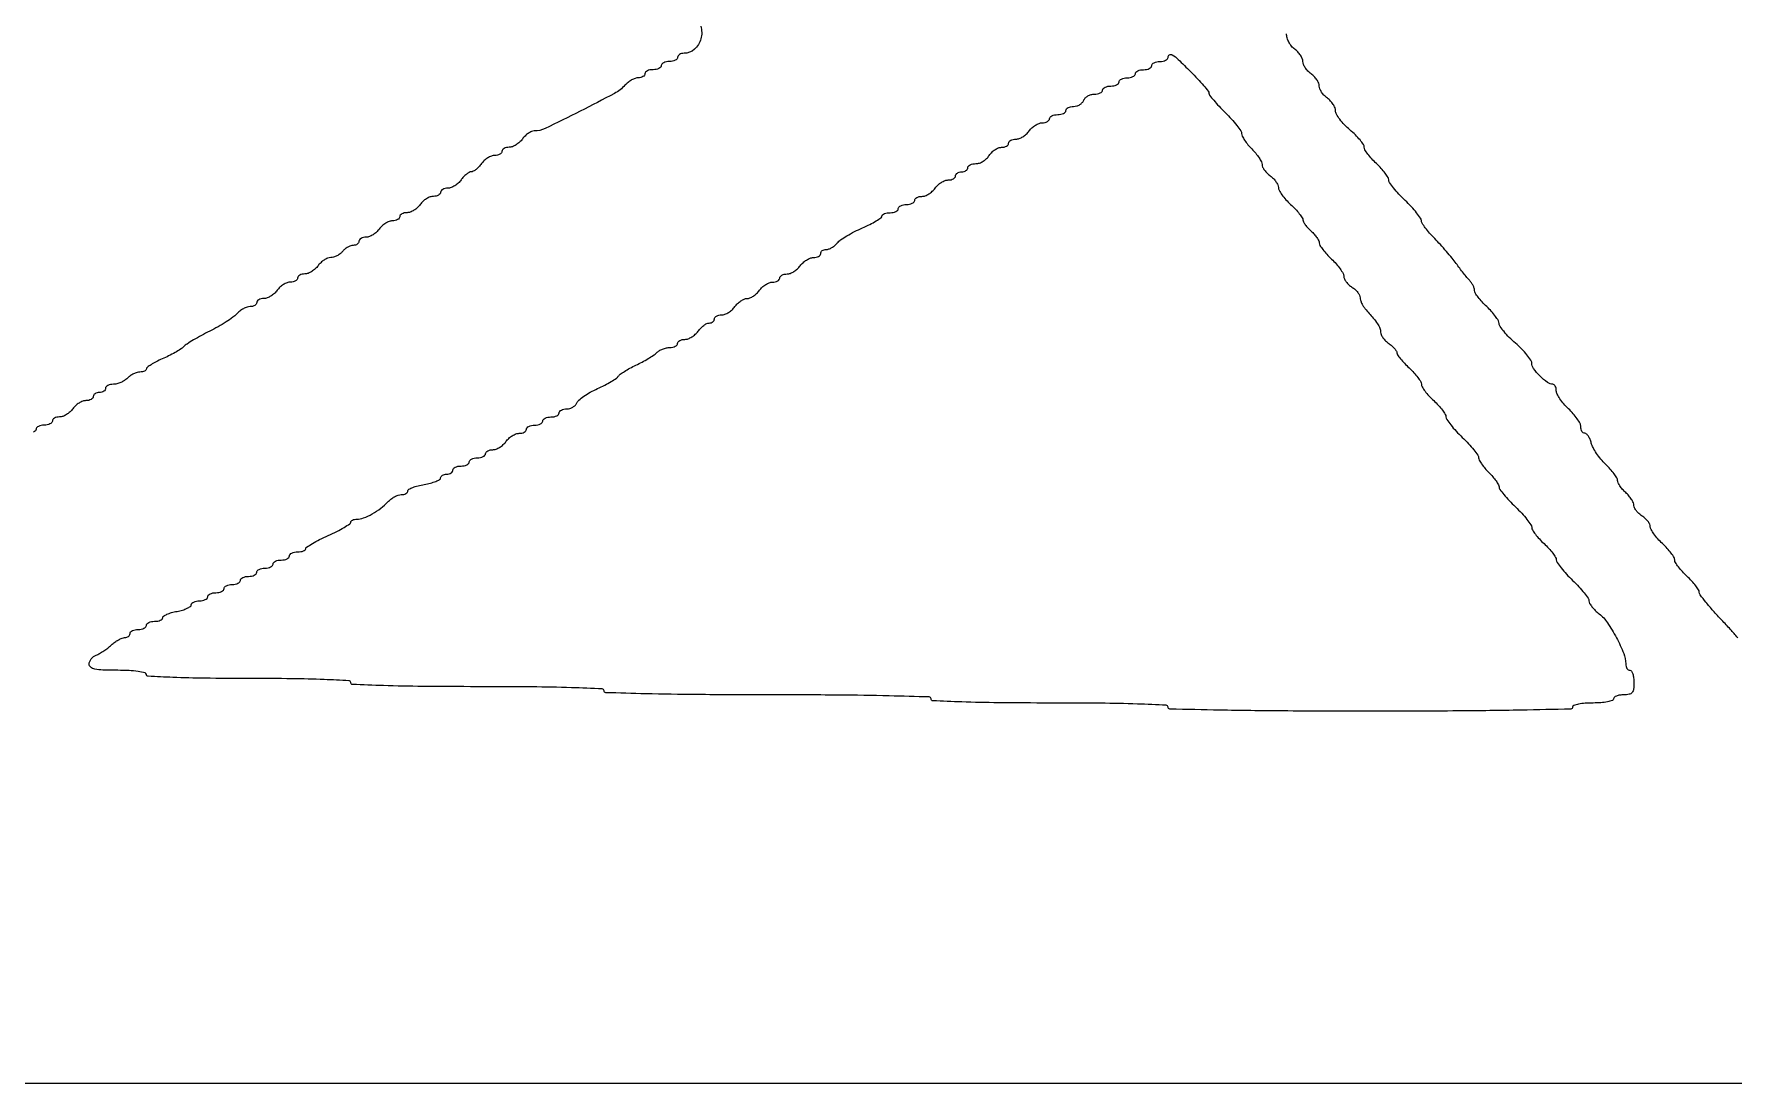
# Model space of a CAD drawing. Extents: x 0 to 1500, y 0 to 500.
# Drawn here: x 675.5 to 1091.2, y 0 to 256.7 of the extents above; entities that cross this region are included whole.
import ezdxf

# ---------------------------------------------------------------- set-up
doc = ezdxf.new("R2010")
doc.units = 0

msp = doc.modelspace()

# ---------------------------------------------------------------- linework, layer by layer
msp.add_lwpolyline([(0, 250), (0, 0), (750, 0), (1500, 0), (1500, 250), (1500, 500), (750, 500), (0, 500)], close=True)
for points in [[(838.664286, 258.642354, -0.13752), (838.694529, 255.544628, -0.144052), (837.125082, 252.983072, -0.185836), (834.571429, 252, 0.061768), (833.97055, 251.925485, 0.080164), (833.461607, 251.70625, 0.09778), (833.120948, 251.381386, 0.154765), (833, 251, -0.191087), (832.848523, 250.618118, -0.088204), (832.4125, 250.29375, -0.068025), (831.765418, 250.073693, -0.048028), (831, 250, 0.048028), (830.234582, 249.926307, 0.068025), (829.5875, 249.70625, 0.088204), (829.151477, 249.381882, 0.191087), (829, 249, -0.191087), (828.848523, 248.618118, -0.088204), (828.4125, 248.29375, -0.068025), (827.765418, 248.073693, -0.048028), (827, 248, 0.048028), (826.234582, 247.926307, 0.068025), (825.5875, 247.70625, 0.088204), (825.151477, 247.381882, 0.191087), (825, 247, -0.160289), (824.874498, 246.618574, -0.096675), (824.520393, 246.29375, -0.078271), (823.991699, 246.074371, -0.059344), (823.367295, 246, 0.085599), (822.625533, 245.872075, 0.040708), (821.739117, 245.473104, 0.03878), (820.856706, 244.892671, 0.044459), (820.117295, 244.206311, -0.086859), (817.53437, 242.18599, -0.005785), (809.15146, 237.833159, -0.00489), (800.563039, 233.603894, -0.11242), (797.911102, 233, 0.105318), (797.244761, 232.858071, 0.045592), (796.449763, 232.4125, 0.042414), (795.660234, 231.765187, 0.043717), (795, 231, -0.052224), (794.316802, 230.234851, -0.045499), (793.459276, 229.5875, -0.047927), (792.565449, 229.144747, -0.091287), (791.779241, 229, 0.054248), (791.098578, 228.925933, 0.073949), (790.522652, 228.70625, 0.093597), (790.136147, 228.381567, 0.173062), (790, 228, -0.173062), (789.863853, 227.618433, -0.093597), (789.477348, 227.29375, -0.073949), (788.901422, 227.074067, -0.054248), (788.220759, 227, 0.091287), (787.434551, 226.855253, 0.047927), (786.540724, 226.4125, 0.045499), (785.683198, 225.765149, 0.052224), (785, 225, -0.031954), (784.370316, 224.234581, -0.035955), (783.670999, 223.5875, -0.038722), (783.004653, 223.13423, -0.13072), (782.5, 223, 0.13072), (781.995347, 222.86577, 0.038722), (781.329001, 222.4125, 0.035955), (780.629684, 221.765419, 0.031954), (780, 221, -0.052224), (779.316802, 220.234851, -0.045499), (778.459276, 219.5875, -0.047927), (777.565449, 219.144747, -0.091287), (776.779241, 219, 0.054248), (776.098578, 218.925933, 0.073949), (775.522652, 218.70625, 0.093597), (775.136147, 218.381567, 0.173062), (775, 218, -0.173062), (774.863853, 217.618433, -0.093597), (774.477348, 217.29375, -0.073949), (773.901422, 217.074067, -0.054248), (773.220759, 217, 0.091287), (772.434551, 216.855253, 0.047927), (771.540724, 216.4125, 0.045499), (770.683198, 215.765149, 0.052224), (770, 215, -0.052224), (769.316802, 214.234851, -0.045499), (768.459276, 213.5875, -0.047927), (767.565449, 213.144747, -0.091287), (766.779241, 213, 0.054248), (766.098578, 212.925933, 0.073949), (765.522652, 212.70625, 0.093597), (765.136147, 212.381567, 0.173062), (765, 212, -0.173062), (764.863853, 211.618433, -0.093597), (764.477348, 211.29375, -0.073949), (763.901422, 211.074067, -0.054248), (763.220759, 211, 0.091287), (762.434551, 210.855253, 0.047927), (761.540724, 210.4125, 0.045499), (760.683198, 209.765149, 0.052224), (760, 209, -0.052224), (759.316802, 208.234851, -0.045499), (758.459276, 207.5875, -0.047927), (757.565449, 207.144747, -0.091287), (756.779241, 207, 0.054248), (756.098578, 206.925933, 0.073949), (755.522652, 206.70625, 0.093597), (755.136147, 206.381567, 0.173062), (755, 206, -0.136626), (754.893816, 205.618661, -0.100269), (754.595343, 205.29375, -0.086403), (754.148899, 205.075037, -0.070908), (753.622445, 205, 0.086594), (753.004766, 204.892217, 0.04354), (752.28386, 204.559375, 0.041499), (751.578122, 204.073942, 0.048188), (751, 203.5, -0.056861), (750.401422, 202.925964, -0.043468), (749.634113, 202.440625, -0.044536), (748.823643, 202.109281, -0.07491), (748.098315, 202, 0.096415), (747.359388, 201.856175, 0.04722), (746.504756, 201.4125, 0.044434), (745.674132, 200.765151, 0.048899), (745, 200, -0.052224), (744.316802, 199.234851, -0.045499), (743.459276, 198.5875, -0.047927), (742.565449, 198.144747, -0.091287), (741.779241, 198, 0.054248), (741.098578, 197.925933, 0.073949), (740.522652, 197.70625, 0.093597), (740.136147, 197.381567, 0.173062), (740, 197, -0.173062), (739.863853, 196.618433, -0.093597), (739.477348, 196.29375, -0.073949), (738.901422, 196.074067, -0.054248), (738.220759, 196, 0.091287), (737.434551, 195.855253, 0.047927), (736.540724, 195.4125, 0.045499), (735.683198, 194.765149, 0.052224), (735, 194, -0.052224), (734.316802, 193.234851, -0.045499), (733.459276, 192.5875, -0.047927), (732.565449, 192.144747, -0.091287), (731.779241, 192, 0.054248), (731.098578, 191.925933, 0.073949), (730.522652, 191.70625, 0.093597), (730.136147, 191.381567, 0.173062), (730, 191, -0.160289), (729.874498, 190.618574, -0.096675), (729.520393, 190.29375, -0.078271), (728.991699, 190.074371, -0.059344), (728.367295, 190, 0.084373), (727.625514, 189.87393, 0.040356), (726.739117, 189.480892, 0.0385), (725.85669, 188.90905, 0.044454), (725.117295, 188.232825, -0.051159), (724.171614, 187.390894, -0.013725), (722.506331, 186.257113, -0.013757), (720.53281, 185.066642, -0.013825), (718.5, 183.988562, 0.009148), (716.484492, 182.943693, 0.009921), (714.563001, 181.852667, 0.00948), (712.9553, 180.855418, 0.046753), (712.118728, 180.195894, -0.047348), (711.334382, 179.57905, -0.013463), (710.006766, 178.774424, -0.013432), (708.451154, 177.942517, -0.01385), (706.868728, 177.204257, 0.015545), (705.386465, 176.506598, 0.022933), (704.136439, 175.796087, 0.019665), (703.192039, 175.147156, 0.236632), (703, 174.7641, -0.195467), (702.881365, 174.472229, -0.086737), (702.538393, 174.224454, -0.066621), (702.030023, 174.056247, -0.046657), (701.428571, 174, 0.075276), (700.718365, 173.892467, 0.03846), (699.878125, 173.559375, 0.037117), (699.046995, 173.074073, 0.045706), (698.357143, 172.5, -0.054664), (697.641413, 171.925727, -0.038656), (696.73125, 171.440625, -0.039128), (695.776513, 171.109123, -0.064082), (694.928571, 171, 0.049879), (694.190576, 170.926196, 0.069864), (693.566518, 170.70625, 0.090018), (693.146613, 170.381768, 0.185417), (693, 170, -0.148195), (692.884432, 169.618646, -0.098894), (692.559375, 169.29375, -0.082425), (692.073457, 169.074694, -0.064853), (691.5, 169, 0.064853), (690.926543, 168.925306, 0.082425), (690.440625, 168.70625, 0.098894), (690.115568, 168.381354, 0.148195), (690, 168, -0.173062), (689.863853, 167.618433, -0.093597), (689.477348, 167.29375, -0.073949), (688.901422, 167.074067, -0.054248), (688.220759, 167, 0.091287), (687.434551, 166.855253, 0.047927), (686.540724, 166.4125, 0.045499), (685.683198, 165.765149, 0.052224), (685, 165, -0.052224), (684.316802, 164.234851, -0.045499), (683.459276, 163.5875, -0.047927), (682.565449, 163.144747, -0.091287), (681.779241, 163, 0.054248), (681.098578, 162.925933, 0.073949), (680.522652, 162.70625, 0.093597), (680.136147, 162.381567, 0.173062), (680, 162, -0.191087), (679.848523, 161.618118, -0.088204), (679.4125, 161.29375, -0.068025), (678.765418, 161.073693, -0.048028), (678, 161, 0.048028), (677.234582, 160.926307, 0.068025), (676.5875, 160.70625, 0.088204), (676.151477, 160.381882, 0.191087), (676, 160, -0.191087), (675.848523, 159.618118, -0.088204), (675.4125, 159.29375, -0.068025)], [(1092.384375, 108.97324, 0.009444), (1090.60764, 111.00974, 0.006299), (1088.5, 113.277278, -0.008665), (1086.392802, 115.565955, -0.012484), (1084.615625, 117.668029, -0.008257), (1083.218685, 119.466629, -0.162366), (1083, 120.122307, 0.144287), (1082.829662, 120.700296, 0.021323), (1082.11875, 121.70493, 0.022564), (1081.148733, 122.848219, 0.017683), (1080, 124, -0.019649), (1078.851395, 125.16074, -0.024342), (1077.88125, 126.330998, -0.023816), (1077.177485, 127.368844, -0.137928), (1077, 128, 0.137928), (1076.822515, 128.631156, 0.023816), (1076.11875, 129.669002, 0.024342), (1075.148605, 130.83926, 0.019649), (1074, 132, -0.022212), (1072.851545, 133.172544, -0.02648), (1071.88125, 134.378193, -0.02676), (1071.185183, 135.461294, -0.13015), (1071, 136.160663, 0.11505), (1070.857742, 136.770725, 0.04908), (1070.4125, 137.486822, 0.045064), (1069.765147, 138.189536, 0.044546), (1069, 138.767927, -0.043867), (1068.234841, 139.344699, -0.044731), (1067.5875, 140.042656, -0.048775), (1067.14196, 140.751859, -0.116382), (1067, 141.353486, 0.105792), (1066.863484, 141.991474, 0.036167), (1066.4125, 142.829097, 0.034043), (1065.765358, 143.708767, 0.03324), (1065, 144.5, -0.028997), (1064.234557, 145.278012, -0.031585), (1063.5875, 146.118434, -0.033308), (1063.132608, 146.901282, -0.115458), (1063, 147.467896, 0.136832), (1062.828679, 148.082202, 0.022986), (1062.142516, 149.1072, 0.023677), (1061.198551, 150.266857, 0.019064), (1060.080905, 151.422488, -0.028307), (1058.91942, 152.66872, -0.024384), (1057.843057, 154.099822, -0.025121), (1056.994367, 155.496999, -0.062514), (1056.561853, 156.609579, 0.036321), (1056.260122, 157.524633, 0.048335), (1055.84998, 158.297814, 0.057405), (1055.399764, 158.83342, 0.191572), (1054.980948, 159, -0.160034), (1054.606791, 159.122903, -0.096729), (1054.288153, 159.469645, -0.078358), (1054.072961, 159.987361, -0.059453), (1054, 160.59879, 0.11967), (1053.806008, 161.397713, 0.030479), (1053.11875, 162.551147, 0.029295), (1052.14827, 163.809723, 0.026005), (1051, 165, -0.026005), (1049.85173, 166.190277, -0.029295), (1048.88125, 167.448853, -0.030479), (1048.193992, 168.602287, -0.11967), (1048, 169.40121, 0.051006), (1047.937431, 170.012966, 0.070952), (1047.751197, 170.530355, 0.091032), (1047.476312, 170.878218, 0.182096), (1047.15301, 171, -0.16292), (1045.841665, 171.43894, -0.035441), (1044.01851, 173.027862, -0.035481), (1042.437572, 174.859169, -0.161693), (1042, 176.176884, 0.148415), (1041.769071, 176.93773, 0.023557), (1040.83165, 178.206125, 0.02436), (1039.545561, 179.636649, 0.019169), (1038.022637, 181.059589, -0.017679), (1036.49796, 182.475684, -0.02278), (1035.206975, 183.885586, -0.021454), (1034.255906, 185.129037, -0.149413), (1034.022637, 185.84879, 0.12786), (1033.829406, 186.543948, 0.02598), (1033.1254, 187.624584, 0.025828), (1032.150123, 188.828151, 0.021701), (1031, 190, -0.01921), (1029.851368, 191.158733, -0.023956), (1028.88125, 192.322961, -0.023277), (1028.175993, 193.353273, -0.139318), (1028, 193.972638, 0.080753), (1027.911843, 194.514927, 0.035832), (1027.632812, 195.186198, 0.03427), (1027.228369, 195.870042, 0.039122), (1026.75, 196.460621, -0.017017), (1026.134991, 197.154824, -0.005639), (1025.279687, 198.213211, -0.005607), (1024.357385, 199.408532, -0.006345), (1023.5, 200.576409, 0.015711), (1022.504213, 201.880874, 0.007264), (1021.132812, 203.515852, 0.007187), (1019.640598, 205.193885, 0.009916), (1018.25, 206.653883, -0.015668), (1017.005452, 207.991007, -0.020271), (1015.954687, 209.296567, -0.018432), (1015.177438, 210.431968, -0.141796), (1015, 211.045067, 0.155766), (1014.799183, 211.674039, 0.015268), (1013.825, 212.959169, 0.018153), (1012.532037, 214.446918, 0.013406), (1011, 216, -0.014184), (1009.468046, 217.557838, -0.018977), (1008.175, 219.060059, -0.016407), (1007.206588, 220.360886, -0.15296), (1007, 221.02039, 0.138962), (1006.823621, 221.642764, 0.023416), (1006.11875, 222.674991, 0.024055), (1005.148625, 223.840756, 0.019322), (1004, 225, -0.020271), (1002.851433, 226.16359, -0.024879), (1001.88125, 227.342407, -0.024563), (1001.179506, 228.39104, -0.135989), (1001, 229.038839, 0.150821), (1000.798283, 229.692358, 0.023236), (999.971875, 230.790262, 0.024166), (998.840176, 232.029624, 0.018886), (997.5, 233.264883, -0.025061), (996.160244, 234.530693, -0.029401), (995.028125, 235.861576, -0.030456), (994.222443, 237.077487, -0.131831), (994, 237.906494, 0.096627), (993.856216, 238.643561, 0.047187), (993.4125, 239.496656, 0.044388), (992.765151, 240.326225, 0.048767), (992, 241, -0.046192), (991.234835, 241.666838, -0.043436), (990.5875, 242.475876, -0.046457), (990.142914, 243.299139, -0.100918), (990, 244, 0.100918), (989.857086, 244.700861, 0.046457), (989.4125, 245.524124, 0.043436), (988.765165, 246.333162, 0.046192), (988, 247, -0.046192), (987.234835, 247.666838, -0.043436), (986.5875, 248.475876, -0.046457), (986.142914, 249.299139, -0.100918), (986, 250, 0.100918), (985.857086, 250.700861, 0.046457), (985.4125, 251.524124, 0.043436), (984.765165, 252.333162, 0.046192), (984, 253, -0.066372), (983.234661, 253.723167, -0.048289), (982.5875, 254.700952, -0.04878), (982.147045, 255.770387, -0.073433), (982, 256.766214, -0.130139)]]:
    msp.add_lwpolyline(points, format="xyb")
msp.add_lwpolyline([(958.526316, 247.526316, -0.008571), (960.240368, 245.752467, -0.012447), (961.685855, 244.124912, -0.008057), (962.825927, 242.730024, -0.168853), (963, 242.229264, 0.167181), (963.168645, 241.73898, 0.009864), (964.175, 240.500403, 0.014008), (965.467568, 239.056244, 0.009806), (967, 237.5, -0.014831), (968.53187, 235.912735, -0.019581), (969.825, 234.373804, -0.01732), (970.788288, 233.038743, -0.14868), (971, 232.342507, 0.120557), (971.156948, 231.701039, 0.02698), (971.734375, 230.724191, 0.026494), (972.54302, 229.639867, 0.022914), (973.5, 228.590909, -0.024203), (974.45693, 227.536564, -0.027424), (975.265625, 226.436155, -0.028202), (975.840533, 225.437959, -0.11707), (976, 224.766214, 0.113243), (976.139909, 224.156398, 0.043766), (976.5875, 223.407202, 0.040482), (977.234755, 222.649462, 0.039628), (978, 222, -0.041141), (978.765221, 221.346572, -0.041233), (979.4125, 220.577131, -0.044503), (979.85928, 219.811118, -0.11021), (980, 219.180451, 0.129236), (980.186019, 218.472788, 0.027097), (980.88125, 217.384005, 0.026729), (981.851562, 216.174, 0.022526), (983, 215, -0.015558), (984.148884, 213.857819, -0.020497), (985.11875, 212.743549, -0.018412), (985.838903, 211.773095, -0.151542), (986, 211.253778, 0.12907), (986.125785, 210.774621, 0.028683), (986.5875, 210.055537, 0.027973), (987.234406, 209.2622, 0.023811), (988, 208.5, -0.027562), (988.765479, 207.726399, -0.030656), (989.4125, 206.899091, -0.032161), (989.869016, 206.134259, -0.119014), (990, 205.591765, 0.142415), (990.171356, 205.002359, 0.021545), (990.88125, 203.98436, 0.022692), (991.851289, 202.826591, 0.017879), (993, 201.661987, -0.022758), (994.148419, 200.474733, -0.026831), (995.11875, 199.248991, -0.027265), (995.813183, 198.144908, -0.127416), (996, 197.423708, 0.112166), (996.142878, 196.794817, 0.049708), (996.5875, 196.063284, 0.045777), (997.234878, 195.349937, 0.046058), (998, 194.767927, -0.04369), (998.765162, 194.191577, -0.044643), (999.4125, 193.49486, -0.048693), (999.85812, 192.787452, -0.116733), (1000, 192.188025, 0.072536), (1000.088945, 191.578137, 0.035134), (1000.367188, 190.838641, 0.033915), (1000.771574, 190.094737, 0.041353), (1001.25, 189.463275, -0.006902), (1003.215528, 187.209699, -0.030396), (1004.27192, 185.798686, -0.053384), (1004.818595, 184.736235, -0.092398), (1005, 183.762966, 0.113432), (1005.139857, 183.154421, 0.043718), (1005.5875, 182.406247, 0.040435), (1006.234753, 181.649221, 0.039536), (1007, 181, -0.026646), (1007.765589, 180.383675, -0.032051), (1008.4125, 179.724006, -0.033731), (1008.871936, 179.112214, -0.145178), (1009, 178.680451, 0.15533), (1009.155748, 178.1912, 0.016876), (1009.88125, 177.23713, 0.0194), (1010.851035, 176.137392, 0.014489), (1012, 175, -0.019649), (1013.148605, 173.83926, -0.024342), (1014.11875, 172.669002, -0.023816), (1014.822515, 171.631156, -0.137928), (1015, 171, 0.137928), (1015.177485, 170.368844, 0.023816), (1015.88125, 169.330998, 0.024342), (1016.851395, 168.16074, 0.019649), (1018, 167, -0.019322), (1019.148625, 165.840756, -0.024055), (1020.11875, 164.674991, -0.023416), (1020.823621, 163.642764, -0.138962), (1021, 163.02039, 0.15296), (1021.206588, 162.360886, 0.016407), (1022.175, 161.060059, 0.018977), (1023.468046, 159.557838, 0.014184), (1025, 158, -0.01355), (1026.532021, 156.446037, -0.018307), (1027.825, 154.955608, -0.015481), (1028.798082, 153.667605, -0.155242), (1029, 153.032946, 0.127043), (1029.151804, 152.445139, 0.024613), (1029.734375, 151.504848, 0.024738), (1030.54292, 150.44865, 0.020646), (1031.5, 149.409091, -0.019019), (1032.457161, 148.376206, -0.023381), (1033.265625, 147.340038, -0.022743), (1033.852545, 146.425061, -0.131976), (1034, 145.876145, 0.159208), (1034.193278, 145.28453, 0.01387), (1035.175, 144.017687, 0.017129), (1036.467861, 142.547368, 0.012468), (1038, 141, -0.014184), (1039.531954, 139.442162, -0.018977), (1040.825, 137.939941, -0.016407), (1041.793412, 136.639114, -0.15296), (1042, 135.97961, 0.138962), (1042.176379, 135.357236, 0.023416), (1042.88125, 134.325009, 0.024055), (1043.851375, 133.159244, 0.019322), (1045, 132, -0.019322), (1046.148625, 130.840756, -0.024055), (1047.11875, 129.674991, -0.023416), (1047.823621, 128.642764, -0.138962), (1048, 128.02039, 0.15296), (1048.206588, 127.360886, 0.016407), (1049.175, 126.060059, 0.018977), (1050.468046, 124.557838, 0.014184), (1052, 123, -0.014271), (1053.531945, 121.441631, -0.019067), (1054.825, 119.9378, -0.016533), (1055.792795, 118.635198, -0.15265), (1056, 117.972321, 0.135769), (1056.161851, 117.387255, 0.032974), (1056.73807, 116.555216, 0.031407), (1057.550826, 115.655056, 0.026774), (1058.512578, 114.811446, -0.077903), (1060.515245, 112.656495, -0.026627), (1062.715507, 108.986348, -0.025902), (1064.495303, 105.156461, -0.096102), (1065, 102.554864, 0.062457), (1065.074555, 101.960345, 0.080683), (1065.29375, 101.456741, 0.098056), (1065.618623, 101.119707, 0.153254), (1066, 101, -0.254951), (1066.384262, 100.790443, -0.06271), (1066.70625, 100.11875, -0.048861), (1066.927234, 99.149251, -0.031626), (1067, 98, -0.030103), (1066.902765, 96.386401, -0.144586), (1066.541667, 95.55, -0.173074), (1065.824437, 95.126572, -0.047675), (1064.5, 95, 0.038131), (1063.542644, 94.926884, 0.057076), (1062.734375, 94.70625, 0.074992), (1062.182831, 94.382936, 0.226478), (1062, 94, -0.322437), (1061.719449, 93.610183, -0.031449), (1060.53125, 93.29375, -0.03053), (1058.916554, 93.072205, -0.01883), (1057, 93, 0.01883), (1055.083446, 92.927795, 0.03053), (1053.46875, 92.70625, 0.031449), (1052.280551, 92.389817, 0.322437), (1052, 92, -0.407435), (1051.529881, 91.518846, -0.00075), (1039.375, 91.255051, -0.003687), (1024.071043, 91.058776, -0.001362), (1002.5, 91, -0.001362), (980.928957, 91.058776, -0.003687), (965.625, 91.255051, -0.00075), (953.470119, 91.518846, -0.407435), (953, 92, 0.40177), (952.550291, 92.469319, 0.00205), (945.5, 92.741379, 0.006214), (936.491213, 92.939969, 0.002403), (924, 93, -0.002403), (911.508787, 93.060031, -0.006214), (902.5, 93.258621, -0.00205), (895.449709, 93.530681, -0.40177), (895, 94, 0.405601), (894.536816, 94.47705, 0.001125), (884.75, 94.74375, 0.004544), (872.363106, 94.940802, 0.001705), (855, 95, -0.001705), (837.636894, 95.059198, -0.004544), (825.25, 95.25625, -0.001125), (815.463184, 95.52295, -0.405601), (815, 96, 0.402692), (814.547159, 96.471089, 0.001812), (807, 96.741935, 0.005825), (797.376954, 96.940164, 0.002237), (784, 97, -0.002237), (770.623046, 97.059836, -0.005825), (761, 97.258065, -0.001812), (753.452841, 97.528911, -0.402692), (753, 98, 0.39943), (752.557976, 98.465039, 0.002689), (746.5, 98.74, 0.007172), (738.719853, 98.939484, 0.002823), (728, 99, -0.002823), (717.280147, 99.060516, -0.007172), (709.5, 99.26, -0.002689), (703.442024, 99.534961, -0.39943), (703, 100, 0.350432), (702.676067, 100.405433, 0.020168), (701, 100.714286, 0.022889), (698.756986, 100.930567, 0.01259), (696, 101, -0.008294), (692.346746, 101.060602, -0.045582), (690.392757, 101.304692, -0.109268), (689.374583, 101.77541, -0.234163), (689, 102.531385, -0.101528), (689.130355, 103.166735, -0.066936), (689.514063, 103.809187, -0.06346), (690.08097, 104.361077, -0.070245), (690.75, 104.730896, 0.038798), (691.557953, 105.1135, 0.017496), (692.55539, 105.731653, 0.0172), (693.568251, 106.461176, 0.022478), (694.438561, 107.199511, -0.030333), (695.277119, 107.888563, -0.030331), (696.192906, 108.471106, -0.031819), (697.052202, 108.878053, -0.094952), (697.688561, 109, 0.07466), (698.189641, 109.07524, 0.088576), (698.614765, 109.29375, 0.100668), (698.898958, 109.618647, 0.130232), (699, 110, -0.191087), (699.151477, 110.381882, -0.088204), (699.5875, 110.70625, -0.068025), (700.234582, 110.926307, -0.048028), (701, 111, 0.048028), (701.765418, 111.073693, 0.068025), (702.4125, 111.29375, 0.088204), (702.848523, 111.618118, 0.191087), (703, 112, -0.191087), (703.151477, 112.381882, -0.088204), (703.5875, 112.70625, -0.068025), (704.234582, 112.926307, -0.048028), (705, 113, 0.0425), (705.765682, 113.065201, 0.062142), (706.4125, 113.261058, 0.081598), (706.850897, 113.5489, 0.209741), (707, 113.888709, -0.256887), (707.211538, 114.273273, -0.037322), (708.028125, 114.709237, -0.034546), (709.159097, 115.117868, -0.023055), (710.5, 115.434022, 0.02478), (711.840783, 115.755031, 0.036741), (712.971875, 116.178188, 0.040853), (713.782001, 116.634646, 0.248969), (714, 117.045313, -0.198381), (714.150643, 117.410052, -0.08573), (714.5875, 117.719561, -0.065694), (715.234473, 117.929774, -0.045771), (716, 118, 0.048028), (716.765418, 118.073693, 0.068025), (717.4125, 118.29375, 0.088204), (717.848523, 118.618118, 0.191087), (718, 119, -0.191087), (718.151477, 119.381882, -0.088204), (718.5875, 119.70625, -0.068025), (719.234582, 119.926307, -0.048028), (720, 120, 0.048028), (720.765418, 120.073693, 0.068025), (721.4125, 120.29375, 0.088204), (721.848523, 120.618118, 0.191087), (722, 121, -0.191087), (722.151477, 121.381882, -0.088204), (722.5875, 121.70625, -0.068025), (723.234582, 121.926307, -0.048028), (724, 122, 0.048028), (724.765418, 122.073693, 0.068025), (725.4125, 122.29375, 0.088204), (725.848523, 122.618118, 0.191087), (726, 123, -0.191087), (726.151477, 123.381882, -0.088204), (726.5875, 123.70625, -0.068025), (727.234582, 123.926307, -0.048028), (728, 124, 0.048028), (728.765418, 124.073693, 0.068025), (729.4125, 124.29375, 0.088204), (729.848523, 124.618118, 0.191087), (730, 125, -0.191087), (730.151477, 125.381882, -0.088204), (730.5875, 125.70625, -0.068025), (731.234582, 125.926307, -0.048028), (732, 126, 0.048028), (732.765418, 126.073693, 0.068025), (733.4125, 126.29375, 0.088204), (733.848523, 126.618118, 0.191087), (734, 127, -0.191087), (734.151477, 127.381882, -0.088204), (734.5875, 127.70625, -0.068025), (735.234582, 127.926307, -0.048028), (736, 128, 0.048028), (736.765418, 128.073693, 0.068025), (737.4125, 128.29375, 0.088204), (737.848523, 128.618118, 0.191087), (738, 129, -0.191087), (738.151477, 129.381882, -0.088204), (738.5875, 129.70625, -0.068025), (739.234582, 129.926307, -0.048028), (740, 130, 0.035676), (740.766246, 130.054743, 0.053938), (741.413545, 130.220313, 0.070374), (741.858162, 130.46246, 0.235946), (742.003557, 130.75, -0.252497), (742.219031, 131.144986, -0.010688), (743.619605, 132.014062, -0.016166), (745.394667, 132.987617, -0.010555), (747.5, 134, 0.010555), (749.605333, 135.012383, 0.016166), (751.380395, 135.985938, 0.010688), (752.780969, 136.855014, 0.252497), (752.996443, 137.25, -0.191986), (753.112221, 137.536455, -0.087275), (753.443566, 137.779687, -0.067353), (753.934039, 137.944744, -0.047565), (754.513569, 138, 0.091423), (756.159907, 138.303563, 0.036416), (758.247599, 139.279981, 0.035201), (760.355219, 140.662784, 0.042647), (762.10661, 142.25, -0.044172), (762.850079, 142.919663, -0.038108), (763.735978, 143.485938, -0.039906), (764.624778, 143.875203, -0.083451), (765.367295, 144, 0.053906), (765.991913, 144.067538, 0.073643), (766.520393, 144.26793, 0.093351), (766.875117, 144.564063, 0.173978), (767, 144.912102, -0.271692), (767.231149, 145.306089, -0.032949), (768.175, 145.754789, -0.031813), (769.467322, 146.174879, -0.020833), (771, 146.5, 0.020833), (772.532678, 146.825121, 0.031813), (773.825, 147.245211, 0.032949), (774.768851, 147.693911, 0.271692), (775, 148.087898, -0.161345), (775.115267, 148.435806, -0.096447), (775.440625, 148.73207, -0.077911), (775.926331, 148.93219, -0.058897), (776.5, 149, 0.064853), (777.073457, 149.074694, 0.082425), (777.559375, 149.29375, 0.098894), (777.884432, 149.618646, 0.148195), (778, 150, -0.191087), (778.151477, 150.381882, -0.088204), (778.5875, 150.70625, -0.068025), (779.234582, 150.926307, -0.048028), (780, 151, 0.048028), (780.765418, 151.073693, 0.068025), (781.4125, 151.29375, 0.088204), (781.848523, 151.618118, 0.191087), (782, 152, -0.191087), (782.151477, 152.381882, -0.088204), (782.5875, 152.70625, -0.068025), (783.234582, 152.926307, -0.048028), (784, 153, 0.048028), (784.765418, 153.073693, 0.068025), (785.4125, 153.29375, 0.088204), (785.848523, 153.618118, 0.191087), (786, 154, -0.173062), (786.136147, 154.381567, -0.093597), (786.522652, 154.70625, -0.073949), (787.098578, 154.925933, -0.054248), (787.779241, 155, 0.091287), (788.565449, 155.144747, 0.047927), (789.459276, 155.5875, 0.045499), (790.316802, 156.234851, 0.052224), (791, 157, -0.052224), (791.683198, 157.765149, -0.045499), (792.540724, 158.4125, -0.047927), (793.434551, 158.855253, -0.091287), (794.220759, 159, 0.054248), (794.901422, 159.074067, 0.073949), (795.477348, 159.29375, 0.093597), (795.863853, 159.618433, 0.173062), (796, 160, -0.191087), (796.151477, 160.381882, -0.088204), (796.5875, 160.70625, -0.068025), (797.234582, 160.926307, -0.048028), (798, 161, 0.048028), (798.765418, 161.073693, 0.068025), (799.4125, 161.29375, 0.088204), (799.848523, 161.618118, 0.191087), (800, 162, -0.191087), (800.151477, 162.381882, -0.088204), (800.5875, 162.70625, -0.068025), (801.234582, 162.926307, -0.048028), (802, 163, 0.048028), (802.765418, 163.073693, 0.068025), (803.4125, 163.29375, 0.088204), (803.848523, 163.618118, 0.191087), (804, 164, -0.182536), (804.144157, 164.381715, -0.0909), (804.556072, 164.70625, -0.070807), (805.168668, 164.926137, -0.050854), (805.893011, 165, 0.070525), (806.658346, 165.108491, 0.06344), (807.393667, 165.426638, 0.066818), (807.989227, 165.897013, 0.100956), (808.343355, 166.452386, -0.126112), (808.831253, 167.139709, -0.02414), (810.055618, 168.078846, -0.024347), (811.630252, 169.060283, -0.020306), (813.389699, 169.949752, 0.011913), (815.152788, 170.80422, 0.015082), (816.737231, 171.680683, 0.013139), (818.008594, 172.480795, 0.107723), (818.481834, 172.970607, -0.098451), (818.928113, 173.449804, -0.015667), (819.996874, 174.170596, -0.016837), (821.328782, 174.948028, -0.014035), (822.792478, 175.6853, 0.013106), (824.308799, 176.44555, 0.012709), (825.799085, 177.291674, 0.012718), (827.070985, 178.101954, 0.045006), (827.821429, 178.71206, -0.060539), (828.468164, 179.205381, -0.038369), (829.321205, 179.621668, -0.038158), (830.236245, 179.905751, -0.056246), (831.071429, 180, 0.049879), (831.809424, 180.073804, 0.069864), (832.433482, 180.29375, 0.090018), (832.853387, 180.618232, 0.185417), (833, 181, -0.173062), (833.136147, 181.381567, -0.093597), (833.522652, 181.70625, -0.073949), (834.098578, 181.925933, -0.054248), (834.779241, 182, 0.091287), (835.565449, 182.144747, 0.047927), (836.459276, 182.5875, 0.045499), (837.316802, 183.234851, 0.052224), (838, 184, -0.038332), (838.646083, 184.765268, -0.039803), (839.393849, 185.4125, -0.043072), (840.128761, 185.860855, -0.115942), (840.720759, 186, 0.07663), (841.209482, 186.075344, 0.089631), (841.624223, 186.29375, 0.10076), (841.901479, 186.618634, 0.127083), (842, 187, -0.173062), (842.136147, 187.381567, -0.093597), (842.522652, 187.70625, -0.073949), (843.098578, 187.925933, -0.054248), (843.779241, 188, 0.091287), (844.565449, 188.144747, 0.047927), (845.459276, 188.5875, 0.045499), (846.316802, 189.234851, 0.052224), (847, 190, -0.046192), (847.666838, 190.765165, -0.043436), (848.475876, 191.4125, -0.046457), (849.299139, 191.857086, -0.100918), (850, 192, 0.100918), (850.700861, 192.142914, 0.046457), (851.524124, 192.5875, 0.043436), (852.333162, 193.234835, 0.046192), (853, 194, -0.052224), (853.683198, 194.765149, -0.045499), (854.540724, 195.4125, -0.047927), (855.434551, 195.855253, -0.091287), (856.220759, 196, 0.054248), (856.901422, 196.074067, 0.073949), (857.477348, 196.29375, 0.093597), (857.863853, 196.618433, 0.173062), (858, 197, -0.173062), (858.136147, 197.381567, -0.093597), (858.522652, 197.70625, -0.073949), (859.098578, 197.925933, -0.054248), (859.779241, 198, 0.091287), (860.565449, 198.144747, 0.047927), (861.459276, 198.5875, 0.045499), (862.316802, 199.234851, 0.052224), (863, 200, -0.052224), (863.683198, 200.765149, -0.045499), (864.540724, 201.4125, -0.047927), (865.434551, 201.855253, -0.091287), (866.220759, 202, 0.054248), (866.901422, 202.074067, 0.073949), (867.477348, 202.29375, 0.093597), (867.863853, 202.618433, 0.173062), (868, 203, -0.136626), (868.106184, 203.381339, -0.100269), (868.404657, 203.70625, -0.086403), (868.851101, 203.924963, -0.070908), (869.377555, 204, 0.09048), (870.00031, 204.113624, 0.042974), (870.738174, 204.467175, 0.040714), (871.468176, 204.981866, 0.045677), (872.075011, 205.590382, -0.067541), (872.888675, 206.338111, -0.016558), (874.417938, 207.329586, -0.016658), (876.262093, 208.358168, -0.015944), (878.197456, 209.277771, 0.013288), (880.037726, 210.140239, 0.01997), (881.589253, 210.997485, 0.015515), (882.782782, 211.772197, 0.245785), (883, 212.187388, -0.223993), (883.146731, 212.49849, -0.076007), (883.5875, 212.761295, -0.057816), (884.234144, 212.940556, -0.03875), (885, 213, 0.048028), (885.765418, 213.073693, 0.068025), (886.4125, 213.29375, 0.088204), (886.848523, 213.618118, 0.191087), (887, 214, -0.191087), (887.151477, 214.381882, -0.088204), (887.5875, 214.70625, -0.068025), (888.234582, 214.926307, -0.048028), (889, 215, 0.048028), (889.765418, 215.073693, 0.068025), (890.4125, 215.29375, 0.088204), (890.848523, 215.618118, 0.191087), (891, 216, -0.173062), (891.136147, 216.381567, -0.093597), (891.522652, 216.70625, -0.073949), (892.098578, 216.925933, -0.054248), (892.779241, 217, 0.091287), (893.565449, 217.144747, 0.047927), (894.459276, 217.5875, 0.045499), (895.316802, 218.234851, 0.052224), (896, 219, -0.052224), (896.683198, 219.765149, -0.045499), (897.540724, 220.4125, -0.047927), (898.434551, 220.855253, -0.091287), (899.220759, 221, 0.054248), (899.901422, 221.074067, 0.073949), (900.477348, 221.29375, 0.093597), (900.863853, 221.618433, 0.173062), (901, 222, -0.148195), (901.115568, 222.381354, -0.098894), (901.440625, 222.70625, -0.082425), (901.926543, 222.925306, -0.064853), (902.5, 223, 0.064853), (903.073457, 223.074694, 0.082425), (903.559375, 223.29375, 0.098894), (903.884432, 223.618646, 0.148195), (904, 224, -0.190423), (904.150905, 224.381868, -0.088422), (904.585011, 224.70625, -0.06824), (905.229361, 224.926294, -0.04824), (905.991526, 225, 0.085407), (906.845653, 225.146968, 0.053089), (907.764941, 225.5875, 0.051408), (908.60664, 226.234941, 0.063621), (909.232073, 227, -0.056806), (909.840341, 227.765034, -0.049758), (910.631033, 228.4125, -0.052496), (911.475543, 228.854101, -0.094507), (912.240547, 229, 0.054884), (912.913613, 229.074105, 0.074515), (913.483161, 229.29375, 0.094043), (913.86527, 229.618456, 0.171374), (914, 230, -0.173062), (914.136147, 230.381567, -0.093597), (914.522652, 230.70625, -0.073949), (915.098578, 230.925933, -0.054248), (915.779241, 231, 0.091287), (916.565449, 231.144747, 0.047927), (917.459276, 231.5875, 0.045499), (918.316802, 232.234851, 0.052224), (919, 233, -0.052224), (919.683198, 233.765149, -0.045499), (920.540724, 234.4125, -0.047927), (921.434551, 234.855253, -0.091287), (922.220759, 235, 0.054248), (922.901422, 235.074067, 0.073949), (923.477348, 235.29375, 0.093597), (923.863853, 235.618433, 0.173062), (924, 236, -0.191087), (924.151477, 236.381882, -0.088204), (924.5875, 236.70625, -0.068025), (925.234582, 236.926307, -0.048028), (926, 237, 0.048028), (926.765418, 237.073693, 0.068025), (927.4125, 237.29375, 0.088204), (927.848523, 237.618118, 0.191087), (928, 238, -0.182536), (928.144157, 238.381715, -0.0909), (928.556072, 238.70625, -0.070807), (929.168668, 238.926137, -0.050854), (929.893011, 239, 0.07271), (930.659707, 239.112085, 0.064008), (931.399034, 239.440625, 0.066864), (932.000393, 239.926463, 0.098143), (932.361626, 240.5, -0.104363), (932.732868, 241.073641, -0.06668), (933.364866, 241.559375, -0.06271), (934.149006, 241.888006, -0.068006), (934.968615, 242, 0.047258), (935.746082, 242.073647, 0.067241), (936.403281, 242.29375, 0.087393), (936.846416, 242.618064, 0.193529), (937, 243, -0.191087), (937.151477, 243.381882, -0.088204), (937.5875, 243.70625, -0.068025), (938.234582, 243.926307, -0.048028), (939, 244, 0.048028), (939.765418, 244.073693, 0.068025), (940.4125, 244.29375, 0.088204), (940.848523, 244.618118, 0.191087), (941, 245, -0.191087), (941.151477, 245.381882, -0.088204), (941.5875, 245.70625, -0.068025), (942.234582, 245.926307, -0.048028), (943, 246, 0.048028), (943.765418, 246.073693, 0.068025), (944.4125, 246.29375, 0.088204), (944.848523, 246.618118, 0.191087), (945, 247, -0.191087), (945.151477, 247.381882, -0.088204), (945.5875, 247.70625, -0.068025), (946.234582, 247.926307, -0.048028), (947, 248, 0.048028), (947.765418, 248.073693, 0.068025), (948.4125, 248.29375, 0.088204), (948.848523, 248.618118, 0.191087), (949, 249, -0.191087), (949.151477, 249.381882, -0.088204), (949.5875, 249.70625, -0.068025), (950.234582, 249.926307, -0.048028), (951, 250, 0.048028), (951.765418, 250.073693, 0.068025), (952.4125, 250.29375, 0.088204), (952.848523, 250.618118, 0.191087), (953, 251, -0.256051), (953.347615, 251.634297, -0.290073), (954.032462, 251.636684, -0.050684), (955.478776, 250.508516, -0.005418)], format="xyb", close=True)

doc.saveas('drawing.dxf')
